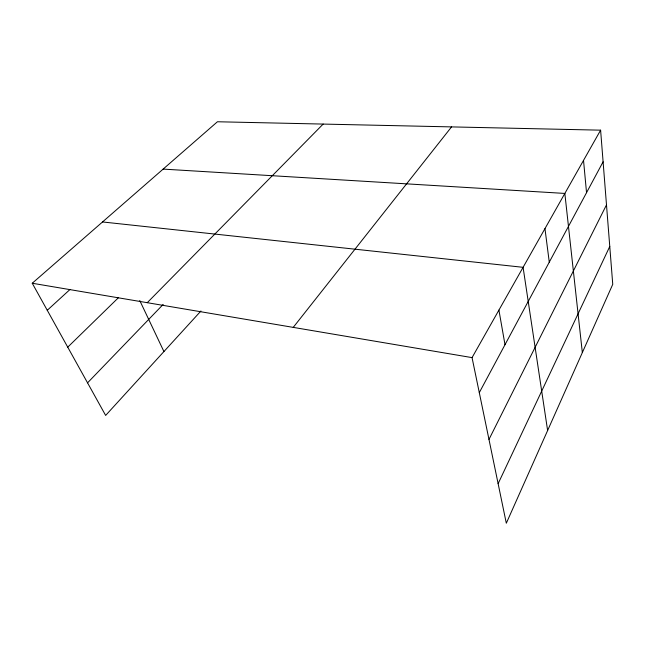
<?xml version="1.0" encoding="UTF-8"?>
<svg xmlns="http://www.w3.org/2000/svg" width="645" height="645" viewBox="0 0 645 645"><rect width="100%" height="100%" fill="white"/><g stroke="black" fill="none" stroke-linecap="round" stroke-linejoin="round"><path stroke-width="0.97" d="M498.125 483.677L609.767 246.446M488.975 439.422L606.494 204.876M479.291 392.636L603.099 161.806M600.608 130.169L612.75 284.324L506.309 523.24L472.051 357.62L600.608 130.169L217.43 121.76L32.25 283.244L105.643 415.428L200.934 311.003M293.241 327.378L451.556 126.896M87.551 382.84L163.169 304.416M147.254 302.69L323.153 124.082M67.741 347.163L118.398 297.732M47.262 310.285L69.966 289.516M163.145 169.103L564.843 193.435L582.338 352.581M102.539 221.953L523.087 267.32L547.621 430.505M32.25 283.244L472.051 357.62M139.763 300.538L163.927 351.557M498.916 310.092L505.003 344.696M544.961 228.62L549.274 262.16M583.523 160.387L586.539 192.686"/></g></svg>
